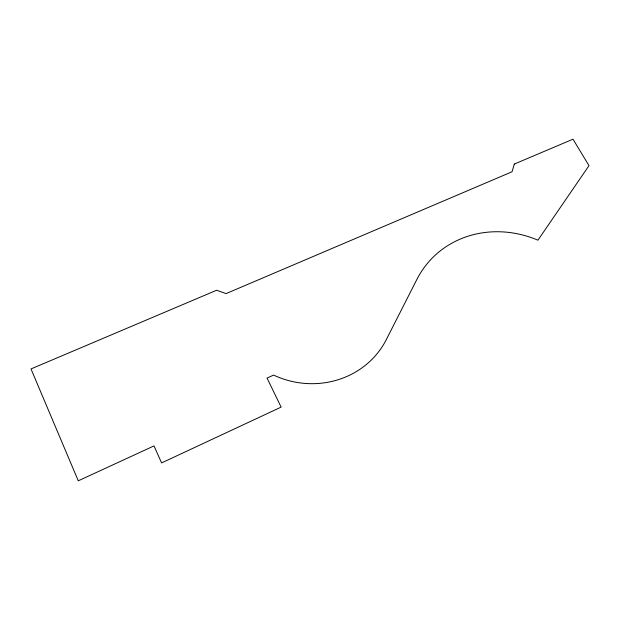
<?xml version="1.0" encoding="UTF-8"?>
<svg xmlns="http://www.w3.org/2000/svg" width="620" height="620" viewBox="0 0 620 620"><rect width="100%" height="100%" fill="white"/><g stroke="black" fill="none" stroke-linecap="round" stroke-linejoin="round"><path stroke-width="0.93" d="M514.321 164.06L512.027 171.779L226.099 293.593L216.628 290.245L31 368.931L78.283 480.81L154 445.904L161.595 462.915L281.124 407.115L267.05 378.076L273.614 375.085A85.382 80.755 15.6 0 0 386.291 339.644L416.911 279.372A102.688 93.573 40.8 0 1 537.943 240.172L589 165.641L572.996 139.19L514.321 164.06"/></g></svg>
